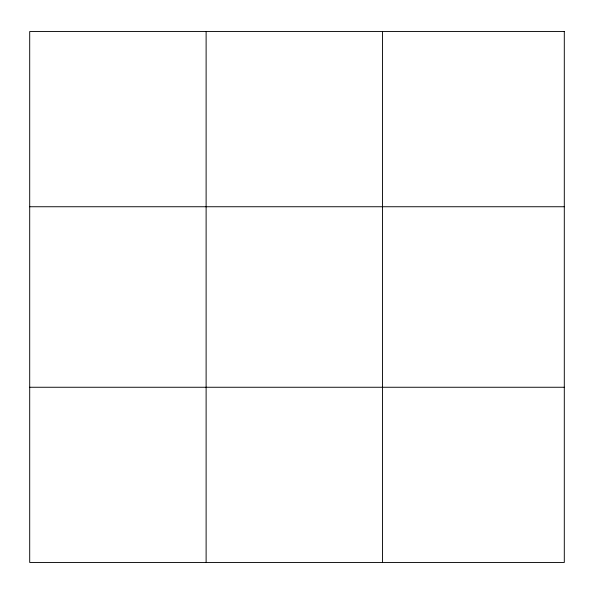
<?xml version="1.0" encoding="UTF-8"?>
<svg xmlns="http://www.w3.org/2000/svg" width="594" height="594" viewBox="0 0 594 594"><rect width="100%" height="100%" fill="white"/><g stroke="black" fill="none" stroke-linecap="round" stroke-linejoin="round"><path stroke-width="0.89" d="M206.118 31.541L206.118 562.459M382.536 31.541L382.536 562.459M29.7 206.742L564.3 206.742M29.7 387.258L564.3 387.258M564.3 31.541L564.3 562.459L29.7 562.459L29.7 31.541L564.3 31.541"/></g></svg>
